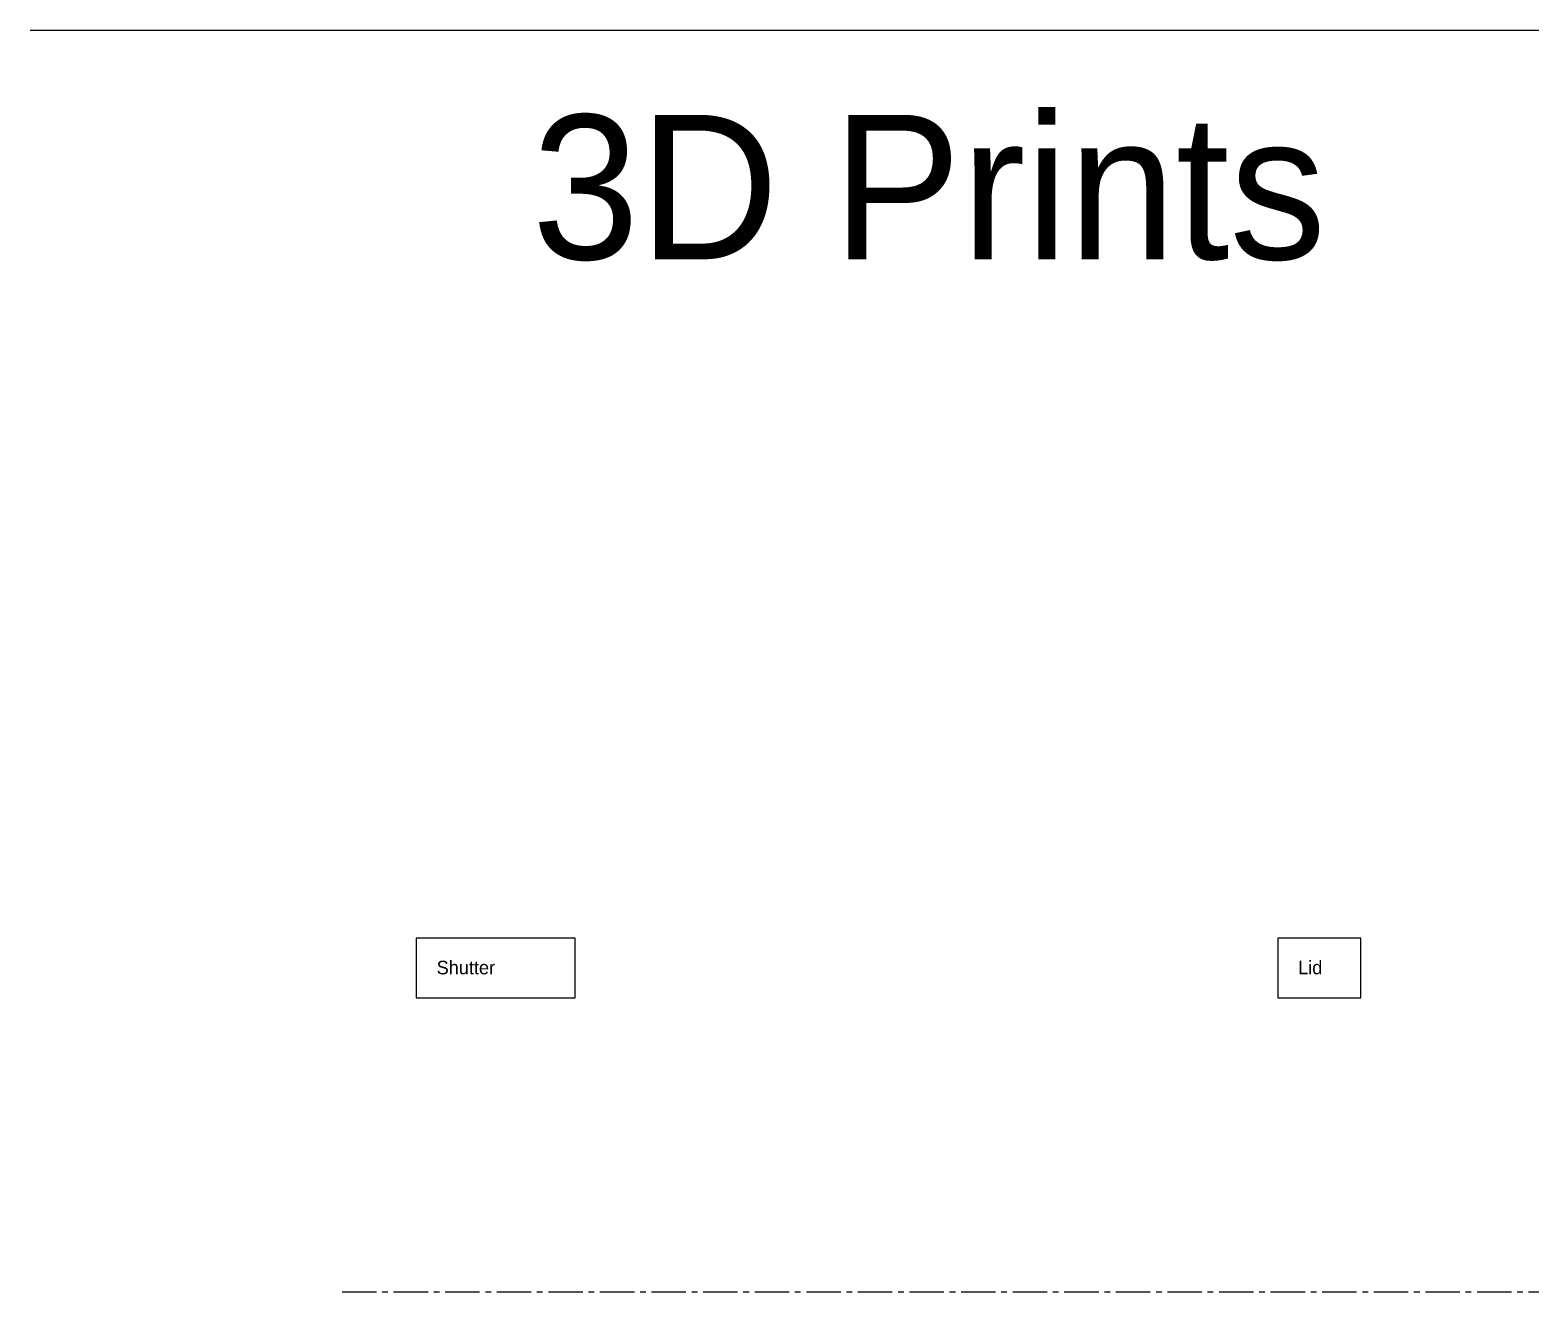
# Model space of a CAD drawing. Header units: millimetres. Extents: x -2438 to 7650, y -2358 to 2460.
# Drawn here: x -1977 to -1146, y -1663 to -964 of the extents above; entities that cross this region are included whole.
import ezdxf

# ---------------------------------------------------------------- set-up
doc = ezdxf.new("R2010")
doc.units = ezdxf.units.MM
doc.linetypes.add('CENTER2', pattern=[28.575, 19.05, -3.175, 3.175, -3.175])
doc.layers.add('Centre', color=7, linetype='CENTER2')
doc.layers.add('Dimension', color=1, linetype='Continuous')

msp = doc.modelspace()

# ---------------------------------------------------------------- linework, layer by layer
at = {"layer": 'Centre'}
msp.add_line((-1804.062, -1663.26), (7650.269, -1663.26), dxfattribs=at)
at = {"layer": 'Dimension'}
msp.add_line((-1976.882, -964.241), (7650.269, -964.241), dxfattribs=at)
for points in [[(-1762.911, -1500.318), (-1674.85, -1500.318), (-1674.85, -1467.317), (-1762.911, -1467.317)], [(-1285.744, -1500.318), (-1239.694, -1500.318), (-1239.694, -1467.317), (-1285.744, -1467.317)]]:
    msp.add_lwpolyline(points, close=True, dxfattribs=at)

# ---------------------------------------------------------------- texts
at = {"layer": 'Dimension', "attachment_point": 1}
for s, width, insert, char_height in [('3D Prints', 1139.43677, (-1698.956, -1011.228), 80), ('Shutter', 294.18325, (-1751.639, -1479.809), 7.5), ('Lid', 294.18325, (-1274.472, -1479.809), 7.5)]:
    msp.add_mtext_dynamic_manual_height_columns(s, width=width, gutter_width=12.5, heights=[0], dxfattribs=dict(at, insert=insert, char_height=char_height))

doc.saveas('drawing.dxf')
